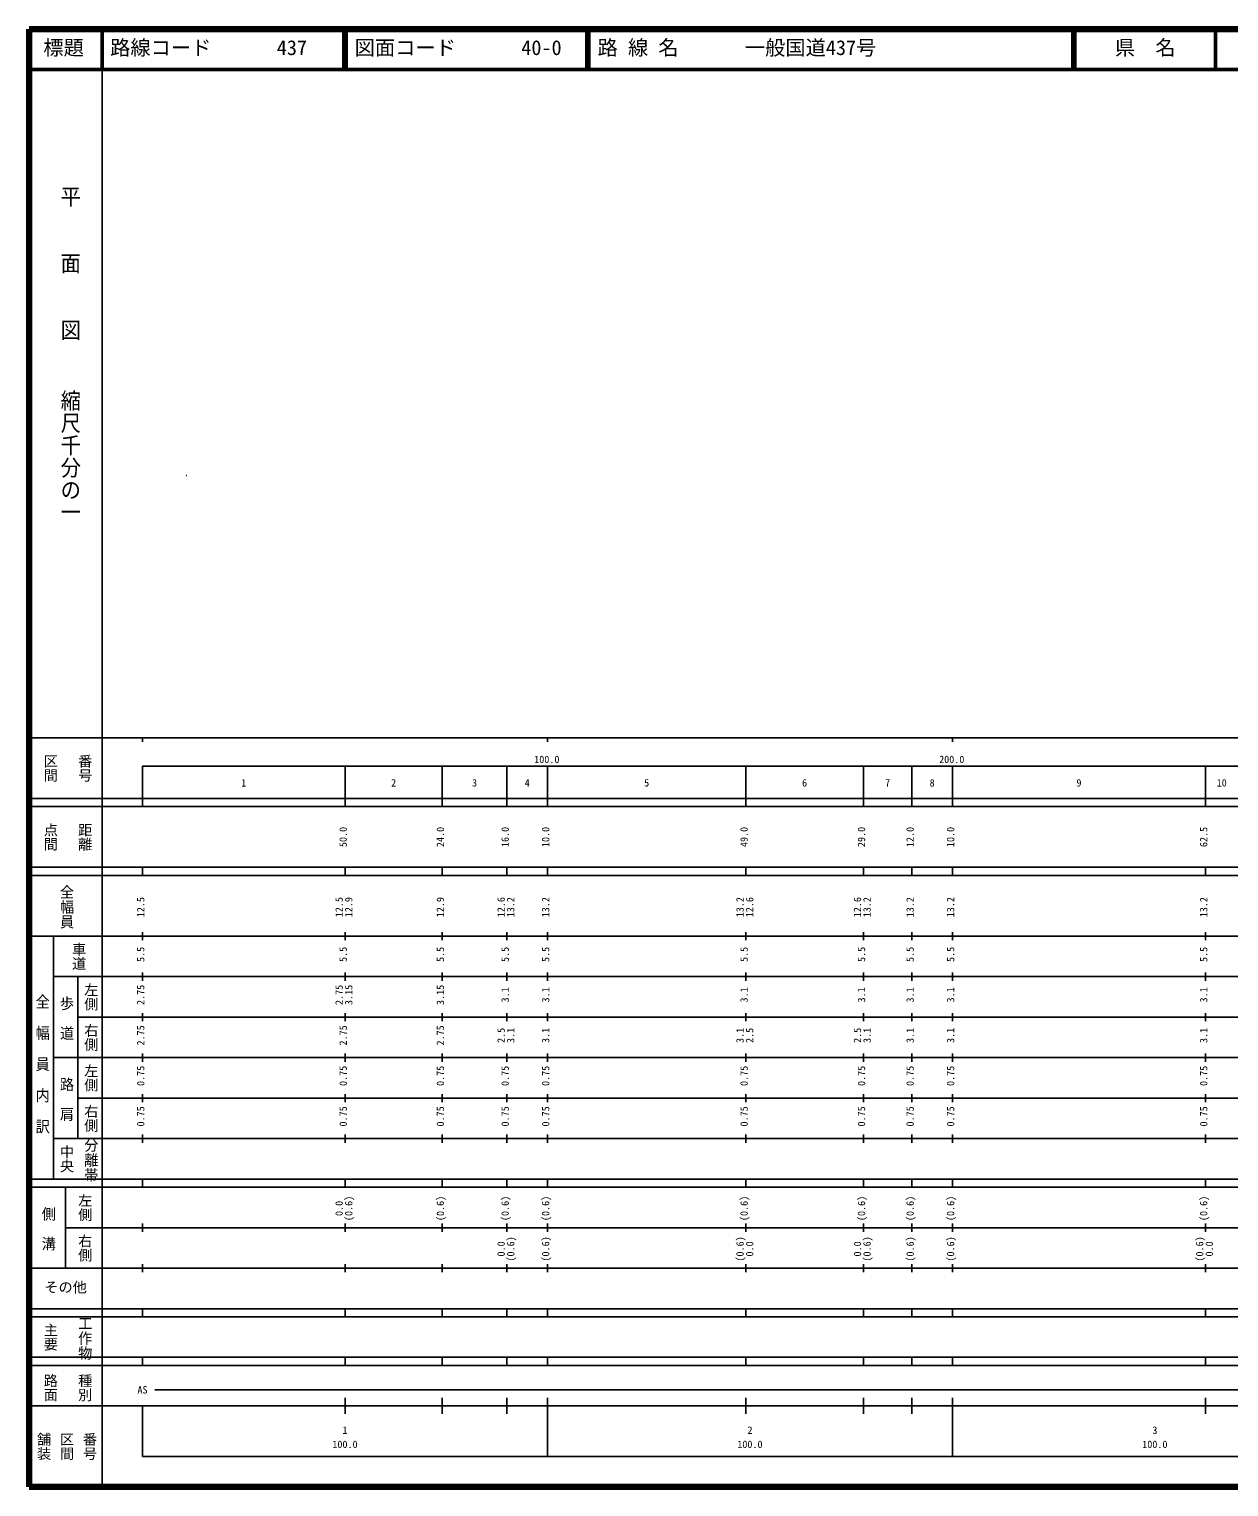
# Model space of a CAD drawing. Units: millimetres on the paper. Extents: x 40 to 680, y 20 to 380.
# Drawn here: x 40 to 336.3, y 20 to 380 of the extents above; entities that cross this region are included whole.
import ezdxf
from ezdxf.enums import TextEntityAlignment as Align

# ---------------------------------------------------------------- set-up
doc = ezdxf.new("R2010")
doc.units = ezdxf.units.MM
for name, color, linetype, lineweight in [('M-OTRS', 6, 'Continuous', 25), ('M-TTL', 2, 'Continuous', 140), ('M-TTL-BAND', 7, 'Continuous', 25), ('M-TTL-LINE', 7, 'Continuous', 50)]:
    doc.layers.add(name, color=color, linetype=linetype, lineweight=lineweight)
doc.layers.add('M-TTL-TXT', color=7, linetype='Continuous')
doc.styles.add('@ＭＳ ゴシック', font='')
doc.styles.add('ＭＳ ゴシック', font='')
doc.styles.get('@ＭＳ ゴシック').set_extended_font_data('@MS Gothic')
doc.styles.get('ＭＳ ゴシック').set_extended_font_data('MS Gothic')

msp = doc.modelspace()

# ---------------------------------------------------------------- linework, layer by layer
at = {"layer": 'M-OTRS'}
for radius in [0.0313, 0.025, 0.0188, 0.0125, 0.0063]:
    msp.add_circle((78.893, 269.759), radius, dxfattribs=at)
at = {"layer": 'M-TTL'}
for p, q in [((40, 380), (40, 20)), ((680, 380), (40, 380)), ((40, 20), (680, 20))]:
    msp.add_line(p, q, dxfattribs=at)
at = {"layer": 'M-TTL-BAND'}
for p, q in [((58, 370), (58, 20)), ((40, 205), (579, 205)), ((68, 205), (68, 204)), ((168, 205), (168, 204)), ((268, 205), (268, 204)), ((68, 198), (579, 198)), ((68, 198), (68, 188)), ((118, 188), (118, 198)), ((142, 188), (142, 198)), ((158, 188), (158, 198)), ((168, 188), (168, 198)), ((217, 188), (217, 198)), ((246, 188), (246, 198)), ((258, 188), (258, 198)), ((268, 188), (268, 198)), ((330.5, 188), (330.5, 198)), ((40, 190), (579, 190)), ((40, 188), (579, 188)), ((40, 173), (579, 173)), ((68, 171), (68, 173)), ((118, 171), (118, 173)), ((142, 171), (142, 173)), ((158, 171), (158, 173)), ((168, 171), (168, 173)), ((217, 171), (217, 173)), ((246, 171), (246, 173)), ((258, 171), (258, 173)), ((268, 171), (268, 173)), ((330.5, 171), (330.5, 173)), ((40, 171), (579, 171)), ((40, 156), (579, 156)), ((46, 96), (46, 156)), ((68, 155), (68, 157)), ((118, 155), (118, 157)), ((142, 155), (142, 157)), ((158, 155), (158, 157)), ((168, 155), (168, 157)), ((217, 155), (217, 157)), ((246, 155), (246, 157)), ((258, 155), (258, 157)), ((268, 155), (268, 157)), ((330.5, 155), (330.5, 157)), ((46, 146), (579, 146)), ((52, 146), (52, 106)), ((68, 145), (68, 147)), ((118, 145), (118, 147)), ((142, 145), (142, 147)), ((158, 145), (158, 147)), ((168, 145), (168, 147)), ((217, 145), (217, 147)), ((246, 145), (246, 147)), ((258, 145), (258, 147)), ((268, 145), (268, 147)), ((330.5, 145), (330.5, 147)), ((68, 135), (68, 137)), ((118, 135), (118, 137)), ((142, 135), (142, 137)), ((158, 135), (158, 137)), ((168, 135), (168, 137)), ((217, 135), (217, 137)), ((246, 135), (246, 137)), ((258, 135), (258, 137)), ((268, 135), (268, 137)), ((330.5, 135), (330.5, 137)), ((52, 136), (579, 136)), ((46, 126), (579, 126)), ((68, 125), (68, 127)), ((118, 125), (118, 127)), ((142, 125), (142, 127)), ((158, 125), (158, 127)), ((168, 125), (168, 127)), ((217, 125), (217, 127)), ((246, 125), (246, 127)), ((258, 125), (258, 127)), ((268, 125), (268, 127)), ((330.5, 125), (330.5, 127)), ((52, 116), (579, 116)), ((68, 115), (68, 117)), ((118, 115), (118, 117)), ((142, 115), (142, 117)), ((158, 115), (158, 117)), ((168, 115), (168, 117)), ((217, 115), (217, 117)), ((246, 115), (246, 117)), ((258, 115), (258, 117)), ((268, 115), (268, 117)), ((330.5, 115), (330.5, 117)), ((46, 106), (579, 106)), ((68, 105), (68, 107)), ((118, 105), (118, 107)), ((142, 105), (142, 107)), ((158, 105), (158, 107)), ((168, 105), (168, 107)), ((217, 105), (217, 107)), ((246, 105), (246, 107)), ((258, 105), (258, 107)), ((268, 105), (268, 107)), ((330.5, 105), (330.5, 107)), ((40, 96), (579, 96)), ((40, 94), (579, 94)), ((49, 94), (49, 74)), ((68, 94), (68, 96)), ((118, 94), (118, 96)), ((142, 94), (142, 96)), ((158, 94), (158, 96)), ((168, 94), (168, 96)), ((217, 94), (217, 96)), ((246, 94), (246, 96)), ((258, 94), (258, 96)), ((268, 94), (268, 96)), ((330.5, 94), (330.5, 96)), ((49, 84), (579, 84)), ((68, 83), (68, 85)), ((118, 83), (118, 85)), ((142, 83), (142, 85)), ((158, 83), (158, 85)), ((168, 83), (168, 85)), ((217, 83), (217, 85)), ((246, 83), (246, 85)), ((258, 83), (258, 85)), ((268, 83), (268, 85)), ((330.5, 83), (330.5, 85)), ((40, 74), (579, 74)), ((68, 73), (68, 75)), ((118, 73), (118, 75)), ((142, 73), (142, 75)), ((158, 73), (158, 75)), ((168, 73), (168, 75)), ((217, 73), (217, 75)), ((246, 73), (246, 75)), ((258, 73), (258, 75)), ((268, 73), (268, 75)), ((330.5, 73), (330.5, 75)), ((40, 64), (579, 64)), ((40, 62), (579, 62)), ((68, 62), (68, 64)), ((118, 62), (118, 64)), ((142, 62), (142, 64)), ((158, 62), (158, 64)), ((168, 62), (168, 64)), ((217, 62), (217, 64)), ((246, 62), (246, 64)), ((258, 62), (258, 64)), ((268, 62), (268, 64)), ((330.5, 62), (330.5, 64)), ((40, 52), (579, 52)), ((68, 50), (68, 52)), ((118, 50), (118, 52)), ((142, 50), (142, 52)), ((158, 50), (158, 52)), ((168, 50), (168, 52)), ((217, 50), (217, 52)), ((246, 50), (246, 52)), ((258, 50), (258, 52)), ((268, 50), (268, 52)), ((330.5, 50), (330.5, 52)), ((40, 50), (579, 50)), ((71, 44), (565, 44)), ((40, 40), (579, 40)), ((68, 40), (68, 27.5)), ((118, 38), (118, 42)), ((142, 38), (142, 42)), ((158, 38), (158, 42)), ((168, 27.5), (168, 42)), ((217, 38), (217, 42)), ((246, 38), (246, 42)), ((258, 38), (258, 42)), ((268, 27.5), (268, 42)), ((330.5, 38), (330.5, 42)), ((68, 27.5), (579, 27.5))]:
    msp.add_line(p, q, dxfattribs=at)
at = {"layer": 'M-TTL-LINE'}
for p, q in [((58, 380), (58, 370)), ((117.75, 380), (117.75, 370)), ((118.25, 380), (118.25, 370)), ((177.75, 380), (177.75, 370)), ((178.25, 380), (178.25, 370)), ((297.75, 380), (297.75, 370)), ((298.25, 380), (298.25, 370)), ((333, 380), (333, 370)), ((40, 370), (680, 370))]:
    msp.add_line(p, q, dxfattribs=at)

# ---------------------------------------------------------------- texts
at = {"layer": 'M-TTL-BAND', "style": '@ＭＳ ゴシック'}
for s, height, width, p in [('平\u3000\u3000面\u3000\u3000図', 3.666, 1.1, (47.277, 341.475)), ('縮尺千分の一', 3.666, 1.1, (47.277, 291.03)), ('全幅員', 2.566, 1.05, (47.25, 168.75)), ('全\u3000幅\u3000員\u3000内\u3000訳', 2.566, 1.1, (41.25, 141.75)), ('歩\u3000道', 2.566, 1.05, (47.25, 141.25)), ('路\u3000肩', 2.566, 1.05, (47.25, 121.25)), ('分離帯', 2.566, 1.05, (53.25, 106.25)), ('側\u3000溝', 2.566, 1.05, (42.75, 89.25)), ('工作物', 2.566, 1.05, (51.75, 62.25))]:
    msp.add_text(s, height=height, rotation=270, dxfattribs=dict(at, width=width)).set_placement(p, align=Align.BOTTOM_LEFT)
at = {"layer": 'M-TTL-BAND'}
for s, height, rotation, style, p in [('区間', 2.566, 270, '@ＭＳ ゴシック', (43.25, 201)), ('番号', 2.566, 270, '@ＭＳ ゴシック', (51.75, 201)), ('点間', 2.566, 270, '@ＭＳ ゴシック', (43.25, 184)), ('距離', 2.566, 270, '@ＭＳ ゴシック', (51.75, 184)), ('50.0', 1.833, 90, 'ＭＳ ゴシック', (119, 178)), ('24.0', 1.833, 90, 'ＭＳ ゴシック', (143, 178)), ('16.0', 1.833, 90, 'ＭＳ ゴシック', (159, 178)), ('10.0', 1.833, 90, 'ＭＳ ゴシック', (169, 178)), ('49.0', 1.833, 90, 'ＭＳ ゴシック', (218, 178)), ('29.0', 1.833, 90, 'ＭＳ ゴシック', (247, 178)), ('12.0', 1.833, 90, 'ＭＳ ゴシック', (259, 178)), ('10.0', 1.833, 90, 'ＭＳ ゴシック', (269, 178)), ('62.5', 1.833, 90, 'ＭＳ ゴシック', (331.5, 178)), ('12.5', 1.833, 90, 'ＭＳ ゴシック', (69, 160.674)), ('12.5', 1.833, 90, 'ＭＳ ゴシック', (118, 160.674)), ('12.9', 1.833, 90, 'ＭＳ ゴシック', (120.37, 160.674)), ('12.9', 1.833, 90, 'ＭＳ ゴシック', (143, 160.674)), ('12.6', 1.833, 90, 'ＭＳ ゴシック', (158, 160.674)), ('13.2', 1.833, 90, 'ＭＳ ゴシック', (160.37, 160.674)), ('13.2', 1.833, 90, 'ＭＳ ゴシック', (169, 160.674)), ('13.2', 1.833, 90, 'ＭＳ ゴシック', (217, 160.674)), ('12.6', 1.833, 90, 'ＭＳ ゴシック', (219.37, 160.674)), ('12.6', 1.833, 90, 'ＭＳ ゴシック', (246, 160.674)), ('13.2', 1.833, 90, 'ＭＳ ゴシック', (248.37, 160.674)), ('13.2', 1.833, 90, 'ＭＳ ゴシック', (259, 160.674)), ('13.2', 1.833, 90, 'ＭＳ ゴシック', (269, 160.674)), ('13.2', 1.833, 90, 'ＭＳ ゴシック', (331.5, 160.674)), ('車道', 2.566, 270, '@ＭＳ ゴシック', (50.25, 154.5)), ('5.5', 1.833, 90, 'ＭＳ ゴシック', (69, 149.625)), ('5.5', 1.833, 90, 'ＭＳ ゴシック', (119, 149.625)), ('5.5', 1.833, 90, 'ＭＳ ゴシック', (143, 149.625)), ('5.5', 1.833, 90, 'ＭＳ ゴシック', (159, 149.625)), ('5.5', 1.833, 90, 'ＭＳ ゴシック', (169, 149.625)), ('5.5', 1.833, 90, 'ＭＳ ゴシック', (218, 149.625)), ('5.5', 1.833, 90, 'ＭＳ ゴシック', (247, 149.625)), ('5.5', 1.833, 90, 'ＭＳ ゴシック', (259, 149.625)), ('5.5', 1.833, 90, 'ＭＳ ゴシック', (269, 149.625)), ('5.5', 1.833, 90, 'ＭＳ ゴシック', (331.5, 149.625)), ('左側', 2.566, 270, '@ＭＳ ゴシック', (53.25, 144.5)), ('2.75', 1.833, 90, 'ＭＳ ゴシック', (69, 139)), ('2.75', 1.833, 90, 'ＭＳ ゴシック', (118, 139)), ('3.15', 1.833, 90, 'ＭＳ ゴシック', (120.37, 139)), ('3.15', 1.833, 90, 'ＭＳ ゴシック', (143, 139)), ('3.1', 1.833, 90, 'ＭＳ ゴシック', (159, 139.625)), ('3.1', 1.833, 90, 'ＭＳ ゴシック', (169, 139.625)), ('3.1', 1.833, 90, 'ＭＳ ゴシック', (218, 139.625)), ('3.1', 1.833, 90, 'ＭＳ ゴシック', (247, 139.625)), ('3.1', 1.833, 90, 'ＭＳ ゴシック', (259, 139.625)), ('3.1', 1.833, 90, 'ＭＳ ゴシック', (269, 139.625)), ('3.1', 1.833, 90, 'ＭＳ ゴシック', (331.5, 139.625)), ('右側', 2.566, 270, '@ＭＳ ゴシック', (53.25, 134.5)), ('2.75', 1.833, 90, 'ＭＳ ゴシック', (69, 129)), ('2.75', 1.833, 90, 'ＭＳ ゴシック', (119, 129)), ('2.75', 1.833, 90, 'ＭＳ ゴシック', (143, 129)), ('2.5', 1.833, 90, 'ＭＳ ゴシック', (158, 129.625)), ('3.1', 1.833, 90, 'ＭＳ ゴシック', (160.37, 129.625)), ('3.1', 1.833, 90, 'ＭＳ ゴシック', (169, 129.625)), ('3.1', 1.833, 90, 'ＭＳ ゴシック', (217, 129.625)), ('2.5', 1.833, 90, 'ＭＳ ゴシック', (219.37, 129.625)), ('2.5', 1.833, 90, 'ＭＳ ゴシック', (246, 129.625)), ('3.1', 1.833, 90, 'ＭＳ ゴシック', (248.37, 129.625)), ('3.1', 1.833, 90, 'ＭＳ ゴシック', (259, 129.625)), ('3.1', 1.833, 90, 'ＭＳ ゴシック', (269, 129.625)), ('3.1', 1.833, 90, 'ＭＳ ゴシック', (331.5, 129.625)), ('左側', 2.566, 270, '@ＭＳ ゴシック', (53.25, 124.5)), ('0.75', 1.833, 90, 'ＭＳ ゴシック', (69, 119)), ('0.75', 1.833, 90, 'ＭＳ ゴシック', (119, 119)), ('0.75', 1.833, 90, 'ＭＳ ゴシック', (143, 119)), ('0.75', 1.833, 90, 'ＭＳ ゴシック', (159, 119)), ('0.75', 1.833, 90, 'ＭＳ ゴシック', (169, 119)), ('0.75', 1.833, 90, 'ＭＳ ゴシック', (218, 119)), ('0.75', 1.833, 90, 'ＭＳ ゴシック', (247, 119)), ('0.75', 1.833, 90, 'ＭＳ ゴシック', (259, 119)), ('0.75', 1.833, 90, 'ＭＳ ゴシック', (269, 119)), ('0.75', 1.833, 90, 'ＭＳ ゴシック', (331.5, 119)), ('右側', 2.566, 270, '@ＭＳ ゴシック', (53.25, 114.5)), ('0.75', 1.833, 90, 'ＭＳ ゴシック', (69, 109)), ('0.75', 1.833, 90, 'ＭＳ ゴシック', (119, 109)), ('0.75', 1.833, 90, 'ＭＳ ゴシック', (143, 109)), ('0.75', 1.833, 90, 'ＭＳ ゴシック', (159, 109)), ('0.75', 1.833, 90, 'ＭＳ ゴシック', (169, 109)), ('0.75', 1.833, 90, 'ＭＳ ゴシック', (218, 109)), ('0.75', 1.833, 90, 'ＭＳ ゴシック', (247, 109)), ('0.75', 1.833, 90, 'ＭＳ ゴシック', (259, 109)), ('0.75', 1.833, 90, 'ＭＳ ゴシック', (269, 109)), ('0.75', 1.833, 90, 'ＭＳ ゴシック', (331.5, 109)), ('中央', 2.566, 270, '@ＭＳ ゴシック', (47.25, 104.5)), ('左側', 2.566, 270, '@ＭＳ ゴシック', (51.75, 92.5)), ('0.0', 1.833, 90, 'ＭＳ ゴシック', (118, 86.889)), ('(0.6)', 1.833, 90, 'ＭＳ ゴシック', (120.37, 85.639)), ('(0.6)', 1.833, 90, 'ＭＳ ゴシック', (143, 85.639)), ('(0.6)', 1.833, 90, 'ＭＳ ゴシック', (159, 85.639)), ('(0.6)', 1.833, 90, 'ＭＳ ゴシック', (169, 85.639)), ('(0.6)', 1.833, 90, 'ＭＳ ゴシック', (218, 85.639)), ('(0.6)', 1.833, 90, 'ＭＳ ゴシック', (247, 85.639)), ('(0.6)', 1.833, 90, 'ＭＳ ゴシック', (259, 85.639)), ('(0.6)', 1.833, 90, 'ＭＳ ゴシック', (269, 85.639)), ('(0.6)', 1.833, 90, 'ＭＳ ゴシック', (331.5, 85.639)), ('右側', 2.566, 270, '@ＭＳ ゴシック', (51.75, 82.5)), ('0.0', 1.833, 90, 'ＭＳ ゴシック', (158, 76.889)), ('(0.6)', 1.833, 90, 'ＭＳ ゴシック', (160.37, 75.639)), ('(0.6)', 1.833, 90, 'ＭＳ ゴシック', (169, 75.639)), ('(0.6)', 1.833, 90, 'ＭＳ ゴシック', (217, 75.639)), ('0.0', 1.833, 90, 'ＭＳ ゴシック', (219.37, 76.889)), ('0.0', 1.833, 90, 'ＭＳ ゴシック', (246, 76.889)), ('(0.6)', 1.833, 90, 'ＭＳ ゴシック', (248.37, 75.639)), ('(0.6)', 1.833, 90, 'ＭＳ ゴシック', (259, 75.639)), ('(0.6)', 1.833, 90, 'ＭＳ ゴシック', (269, 75.639)), ('(0.6)', 1.833, 90, 'ＭＳ ゴシック', (330.5, 75.639)), ('0.0', 1.833, 90, 'ＭＳ ゴシック', (332.87, 76.889)), ('主要', 2.566, 270, '@ＭＳ ゴシック', (43.25, 60.5)), ('路面', 2.566, 270, '@ＭＳ ゴシック', (43.25, 48)), ('種別', 2.566, 270, '@ＭＳ ゴシック', (51.75, 48)), ('舗装', 2.566, 270, '@ＭＳ ゴシック', (41.583, 33.5)), ('区間', 2.566, 270, '@ＭＳ ゴシック', (47.25, 33.5)), ('番号', 2.566, 270, '@ＭＳ ゴシック', (52.917, 33.5))]:
    msp.add_text(s, height=height, rotation=rotation, dxfattribs=dict(at, style=style)).set_placement(p, align=Align.BOTTOM_LEFT)
at = {"layer": 'M-TTL-BAND', "style": 'ＭＳ ゴシック'}
for s, height, p in [('100.0', 1.833, (164.719, 198.195)), ('200.0', 1.833, (264.719, 198.195)), ('1', 1.833, (92.375, 192.405)), ('2', 1.833, (129.375, 192.405)), ('3', 1.833, (149.375, 192.405)), ('4', 1.833, (162.375, 192.405)), ('5', 1.833, (191.875, 192.405)), ('6', 1.833, (230.875, 192.405)), ('7', 1.833, (251.375, 192.405)), ('8', 1.833, (262.375, 192.405)), ('9', 1.833, (298.625, 192.405)), ('10', 1.833, (333.25, 192.405)), ('その他', 2.566, (43.75, 67.25)), ('AS', 1.833, (66.75, 42.5)), ('1', 1.833, (117.375, 32.523)), ('2', 1.833, (217.375, 32.523)), ('3', 1.833, (317.375, 32.523)), ('100.0', 1.833, (114.875, 29.033)), ('100.0', 1.833, (214.875, 29.033)), ('100.0', 1.833, (314.875, 29.033))]:
    msp.add_text(s, height=height, dxfattribs=at).set_placement(p, align=Align.BOTTOM_LEFT)
at = {"layer": 'M-TTL-TXT', "style": 'ＭＳ ゴシック'}
for s, p in [('標題', (43.5, 372.5)), ('路線コード', (60, 372.5)), ('437', (101.142, 372.5)), ('図面コード', (120.38, 372.5)), ('40-0', (161.521, 372.5)), ('路 線 名', (180.38, 372.5)), ('一般国道437号', (216.734, 372.5)), ('県\u3000名', (308.125, 372.5))]:
    msp.add_text(s, height=3.666, dxfattribs=at).set_placement(p, align=Align.BOTTOM_LEFT)

doc.saveas('drawing.dxf')
